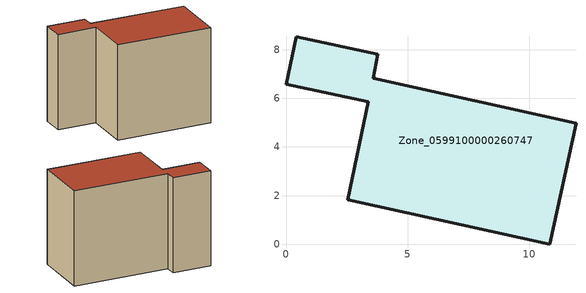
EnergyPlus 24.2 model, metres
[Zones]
Zone_0599100000260747
 floor ground (C_G): 0,6.58 0.41,8.53 3.78,7.81 3.58,6.82 11.92,4.98 10.85,0 2.53,1.83 3.39,5.86 z0
 wall outside (C_F): 3.58,6.82 3.78,7.81 0.41,8.53 0,6.58 3.39,5.86 2.53,1.83 10.85,0 11.92,4.98 3.58,6.82 z0:8.53
 roof outside (C_R): 10.85,0 11.92,4.98 3.58,6.82 3.78,7.81 0.41,8.53 0,6.58 3.39,5.86 2.53,1.83 z8.53
[BUILDING]
Pand.0599100000260747: North Axis=0; Terrain=City; Loads Convergence Tolerance Value=0.04; Temperature Convergence Tolerance Value=0.4; Solar Distribution=FullExterior; Maximum Number of Warmup Days=25; Minimum Number of Warmup Days=1
[Site:Location]
Rotterdam.The.Hague.AP_ZH_NLD Design_Conditions: Latitude=51.96; Longitude=4.45; Time Zone=1; Elevation=-4.5
[SITE:GROUNDTEMPERATURE:BUILDINGSURFACE]
18, 18, 18, 18, 18, 18, 18, 18, 18, 18, 18, 18
[MATERIAL] Thermal Absorptance=0.9; Solar Absorptance=0.7; Visible Absorptance=0.7
Name | Roughness | Thickness | Conductivity | Density | Specific Heat
G.TI.1975-1991 | MediumSmooth | 0.15 | 0.288461 | 540 | 1210
F.TI.1975-1991 | Rough | 0.3 | 0.230769 | 1920 | 840
R.TI.1975-1991 | MediumRough | 0.2 | 0.153846 | 1500 | 1000
[CONSTRUCTION]
C_G: G.TI.1975-1991
C_F: F.TI.1975-1991
C_R: R.TI.1975-1991
[ZONE]
Zone_0599100000260747: Type=1; Multiplier=1; Ceiling Height=Autocalculate; Volume=Autocalculate; Floor Area=autocalculate; Part of Total Floor Area=Yes
[ZONEINFILTRATION:DESIGNFLOWRATE]
Infil_Zone_0599100000260747: Zone or ZoneList or Space or SpaceList=Zone_0599100000260747; Schedule=AlwaysOn; Design Flow Rate Calculation Method=Flow/Area; Flow Rate per Floor Area=0.003; Constant Term Coefficient=1; Temperature Term Coefficient=0; Velocity Term Coefficient=0; Velocity Squared Term Coefficient=0
[HVACTEMPLATE:ZONE:IDEALLOADSAIRSYSTEM]
Zone_0599100000260747: Maximum Heating Supply Air Temperature=50; Minimum Cooling Supply Air Temperature=13; Maximum Heating Supply Air Humidity Ratio=0.0156; Minimum Cooling Supply Air Humidity Ratio=0.0077; Heating Limit=NoLimit; Cooling Limit=NoLimit; Dehumidification Control Type=ConstantSensibleHeatRatio; Cooling Sensible Heat Ratio=0.7; Dehumidification Setpoint=60; Humidification Control Type=None; Humidification Setpoint=30; Outdoor Air Method=None; Outdoor Air Flow Rate per Person=0.00944; Outdoor Air Flow Rate per Zone Floor Area=0; Outdoor Air Flow Rate per Zone=0; Demand Controlled Ventilation Type=None; Outdoor Air Economizer Type=NoEconomizer; Heat Recovery Type=None; Sensible Heat Recovery Effectiveness=0.7; Latent Heat Recovery Effectiveness=0.65
[ZONECONTROL:THERMOSTAT]
ThermostatControl_Zone_0599100000260747: Zone or ZoneList=Zone_0599100000260747; Control Type Schedule=DualSetpointControlType; Control 1=Thermostat_Zone_0599100000260747; Temperature Difference Between Cutout And Setpoint=0
[THERMOSTATSETPOINT:DUALSETPOINT]
Thermostat_Zone_0599100000260747: Heating Setpoint Temperature Schedule=HeatingSetpoint_Zone_0599100000260747; Cooling Setpoint Temperature Schedule=CoolingSetpoint_Zone_0599100000260747
[SCHEDULE:COMPACT]
HeatingSetpoint_Zone_0599100000260747: Through: 12/31, For: AllDays, Until: 24:00, 21
CoolingSetpoint_Zone_0599100000260747: Through: 12/31, For: AllDays, Until: 24:00, 24
DualSetpointControlType: Through: 12/31, For: AllDays, Until: 24:00, 4
AlwaysOn: Through: 12/31, For: AllDays, Until: 24:00, 1
